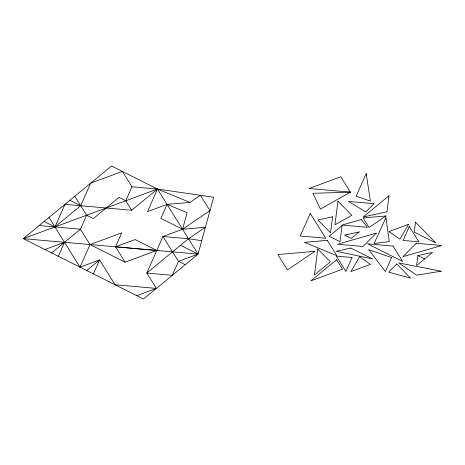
<?xml version="1.0" encoding="UTF-8"?>
<svg xmlns="http://www.w3.org/2000/svg" width="465" height="465" viewBox="0 0 465 465"><rect width="100%" height="100%" fill="white"/><g stroke="black" fill="none" stroke-linecap="round" stroke-linejoin="round"><path stroke-width="0.7" d="M417.866 255.587L416.611 265.509L432.537 252.402L417.866 255.587L424.574 258.959M189.912 202.409L167.051 204.397L160.873 218.37L182.553 229.262L187.099 212.662L167.051 204.397L147.469 211.639L157.472 189.04L213.638 197.247L198.067 254.105L143.493 299.018L23.25 238.655L111.53 165.982L157.466 189.04L189.912 202.409L200.374 195.312L209.959 210.668L182.559 229.251L162.971 236.499L146.8 273.054L156.38 288.416L136.791 295.653M182.559 229.251L205.414 227.263L188.482 238.748L146.8 273.054L172.3 275.309L178.484 261.342L198.067 254.105L157.472 189.04L131.705 210.25L125.783 200.758L131.961 186.785L122.376 171.422L90.687 183.14L80.689 205.739L54.928 226.926L39.17 225.548M44.094 221.503L54.928 226.926L64.937 204.344L131.705 210.25M58.34 256.262L64.513 242.3L44.936 249.536M74.772 196.247L86.618 215.208L80.433 229.199L51.632 252.902M49.017 217.451L80.021 267.154L90.018 244.549L121.702 232.855L115.523 246.822L125.108 262.161L156.792 250.449L135.106 239.58L115.523 246.822L156.792 250.449M93.419 273.879L99.603 259.918L115.105 284.766L156.38 288.416M86.717 270.514L99.603 259.918L80.015 267.148M131.961 186.785L157.466 189.04L23.25 238.655L198.055 254.117L180.513 245.311M54.94 226.937L80.433 229.199L90.018 244.561L125.108 262.161M201.74 240.684L188.482 238.748L162.971 236.499L178.484 261.342L185.18 264.707M125.788 200.752L119.081 197.387L93.331 218.608L86.63 215.243M69.849 200.293L80.689 205.739M332.58 216.8L330.545 232.843L317.926 219.986L332.58 216.8M337.939 201.142L334.94 224.787L351.807 215.266L337.945 201.142M389.002 195.759L386.967 211.802L363.241 216.969L389.002 195.753M317.781 248.984L314.474 274.943L330.394 261.842L317.781 248.984M342.071 225.635L340.025 241.678L329.185 236.232L342.071 225.635M415.472 222.165L414.205 232.087L435.885 242.974L415.472 222.165M310.225 213.412L300.233 236.017L325.733 238.254L310.225 213.412M366.211 173.573L356.207 196.178L370.396 201.124L366.211 173.573M352.04 257.488L345.861 271.45L336.276 256.093L352.04 257.488M391.577 257.616L385.398 271.566L368.606 249.618L391.577 257.616M409.287 226.478L403.108 240.446L418.872 241.841L409.287 226.478M385.904 217.672L374.127 243.52L389.31 241.538L385.904 217.672M359.59 256.721L350.918 271.606L370.5 264.37L359.59 256.721M408.59 224.31L399.917 239.202L389.013 231.553L408.59 224.31M373.988 203.682L365.81 211.93L348.483 201.426L373.988 203.682M376.272 233.145L363.037 246.485L337.532 244.218L376.272 233.145M416.239 243.282L403.027 256.639L441.744 245.514L416.239 243.282M396.785 263.905L388.618 272.153L410.467 278.093L396.785 263.905M359.207 231.901L351.261 238.464L344.559 235.098L359.207 231.901M336.596 259.703L310.835 280.906L342.519 269.194L336.596 259.703M314.863 251.338L287.469 269.927L277.878 254.558L314.863 251.338M385.967 215.975L369.03 227.466L363.107 217.969L385.967 215.975M350.395 192.138L320.42 209.058L312.922 193.306L350.395 192.138L340.81 176.776L309.12 188.488L350.395 192.138M361.299 219.538L341.938 225.072L367.437 227.339L361.299 219.538M350.843 248.06L336.189 251.263L372.535 258.929L350.843 248.06M441.099 271.176L416.733 275.199L398.842 262.957L441.099 271.165M327.319 240.364L304.465 242.352L336.904 255.727L327.319 240.364M393.041 246.072L367.536 243.817L402.62 261.429L393.041 246.066"/></g></svg>
